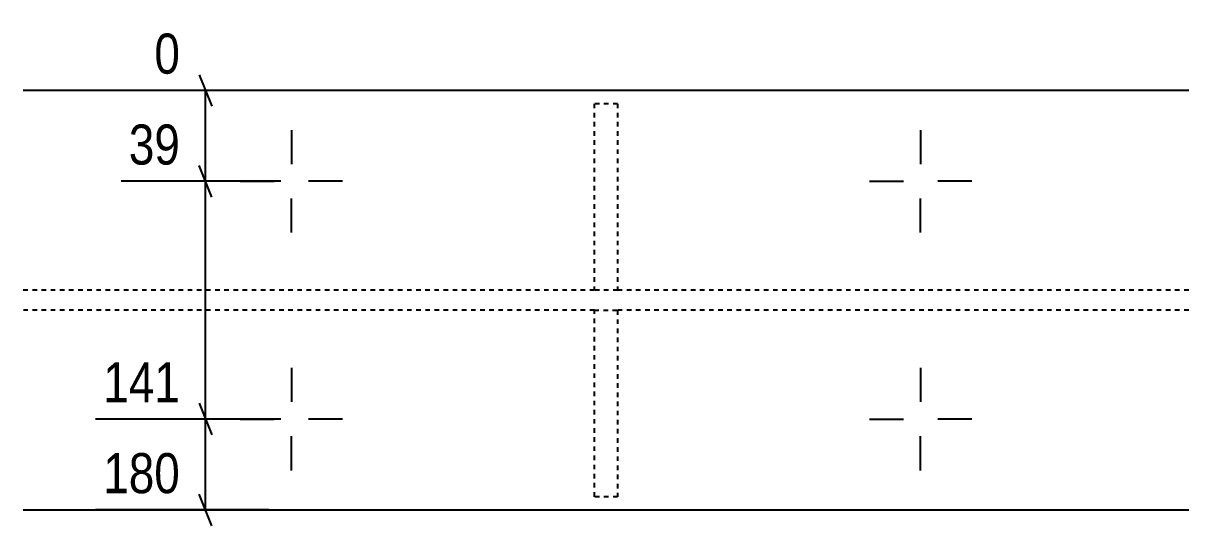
# Model space of a CAD drawing. Header units: millimetres. Extents: x 43 to 52598, y 7 to 2071.
# Drawn here: x 20418 to 20918, y 11 to 226 of the extents above; entities that cross this region are included whole.
import ezdxf

# ---------------------------------------------------------------- set-up
doc = ezdxf.new("R2010")
doc.units = ezdxf.units.MM
doc.linetypes.add('DXK_LINE_DOT2', pattern=[3.9198, 1.9599, -1.9599])
doc.layers.add('MÅLSÆTNING', color=7, linetype='Continuous')
doc.layers.add('STÅL', color=7, linetype='Continuous')
doc.styles.add('Arial Narrow', font='ARIALN.TTF', dxfattribs={"height": 0.2})

msp = doc.modelspace()

# ---------------------------------------------------------------- linework, layer by layer
at = {"layer": 'MÅLSÆTNING', "color": 7, "linetype": 'Continuous'}
for p, q in [((20493.84, 204.3), (20499.24, 190.8)), ((20523.8, 197.55), (20471.36, 197.55)), ((20496.54, 158.55), (20496.54, 197.55)), ((20499.24, 151.8), (20493.84, 165.3)), ((20499.24, 151.8), (20493.84, 165.3)), ((20528.89, 158.55), (20460.39, 158.55)), ((20528.89, 158.55), (20460.39, 158.55)), ((20496.54, 56.55), (20496.54, 158.55)), ((20493.84, 63.3), (20499.24, 49.8)), ((20493.84, 63.3), (20499.24, 49.8)), ((20528.89, 56.55), (20449.42, 56.55)), ((20528.89, 56.55), (20449.42, 56.55)), ((20496.54, 17.55), (20496.54, 56.55)), ((20499.24, 10.8), (20493.84, 24.3)), ((20523.8, 17.55), (20449.42, 17.55))]:
    msp.add_line(p, q, dxfattribs=at)
at = {"layer": 'STÅL', "color": 2, "linetype": 'Continuous'}
for p, q in [((20918.4, 197.55), (20418.4, 197.55)), ((20418.4, 17.55), (20918.4, 17.55))]:
    msp.add_line(p, q, dxfattribs=at)
at = {"layer": 'STÅL', "color": 7, "linetype": 'DXK_LINE_DOT2'}
for p, q in [((20673.38, 191.85), (20663.38, 191.85)), ((20663.38, 191.85), (20663.38, 111.85)), ((20673.38, 191.85), (20673.38, 111.85)), ((20663.38, 111.85), (20418.4, 111.85)), ((20673.38, 111.85), (20663.38, 111.85)), ((20918.4, 111.85), (20673.38, 111.85)), ((20663.4, 103.25), (20418.4, 103.25)), ((20663.4, 23.25), (20663.4, 103.25)), ((20663.4, 103.25), (20673.4, 103.25)), ((20673.4, 103.25), (20673.4, 23.25)), ((20918.4, 103.25), (20673.4, 103.25)), ((20673.4, 23.25), (20663.4, 23.25))]:
    msp.add_line(p, q, dxfattribs=at)
at = {"layer": 'STÅL', "color": 96, "linetype": 'Continuous'}
for p, q in [((20533.4, 180.55), (20533.4, 165.9)), ((20803.4, 180.55), (20803.4, 165.9)), ((20511.4, 158.55), (20526.05, 158.55)), ((20555.4, 158.55), (20540.74, 158.55)), ((20781.4, 158.55), (20796.05, 158.55)), ((20825.4, 158.55), (20810.74, 158.55)), ((20533.4, 136.55), (20533.4, 151.2)), ((20803.4, 136.55), (20803.4, 151.2)), ((20533.4, 78.55), (20533.4, 63.9)), ((20803.4, 78.55), (20803.4, 63.9)), ((20511.4, 56.55), (20526.05, 56.55)), ((20555.4, 56.55), (20540.74, 56.55)), ((20781.4, 56.55), (20796.05, 56.55)), ((20825.4, 56.55), (20810.74, 56.55)), ((20533.4, 34.55), (20533.4, 49.2)), ((20803.4, 34.55), (20803.4, 49.2))]:
    msp.add_line(p, q, dxfattribs=at)

# ---------------------------------------------------------------- wipeouts: each hides what was drawn before it
at = {"color": 0, "linetype": 'Continuous'}
for points in [[(20489.21, 201.15), (20489.21, 226.35), (20471.04, 226.35), (20471.04, 201.15)], [(20489.21, 162.15), (20489.21, 187.35), (20460.07, 187.35), (20460.07, 162.15)], [(20489.21, 60.15), (20489.21, 85.35), (20449.1, 85.35), (20449.1, 60.15)], [(20489.21, 21.15), (20489.21, 46.35), (20449.1, 46.35), (20449.1, 21.15)]]:
    msp.add_wipeout(points, dxfattribs=at).dxf.layer = 'MÅLSÆTNING'

# ---------------------------------------------------------------- next in the draw order: texts
at = {"layer": 'MÅLSÆTNING', "color": 3, "linetype": 'Continuous', "style": 'Arial Narrow'}
for s, p in [('0', (20474.64, 204.75)), ('39', (20463.67, 165.75)), ('141', (20452.7, 63.75)), ('180', (20452.7, 24.75))]:
    msp.add_text(s, height=17.18, dxfattribs=at).set_placement(p)

doc.saveas('drawing.dxf')
